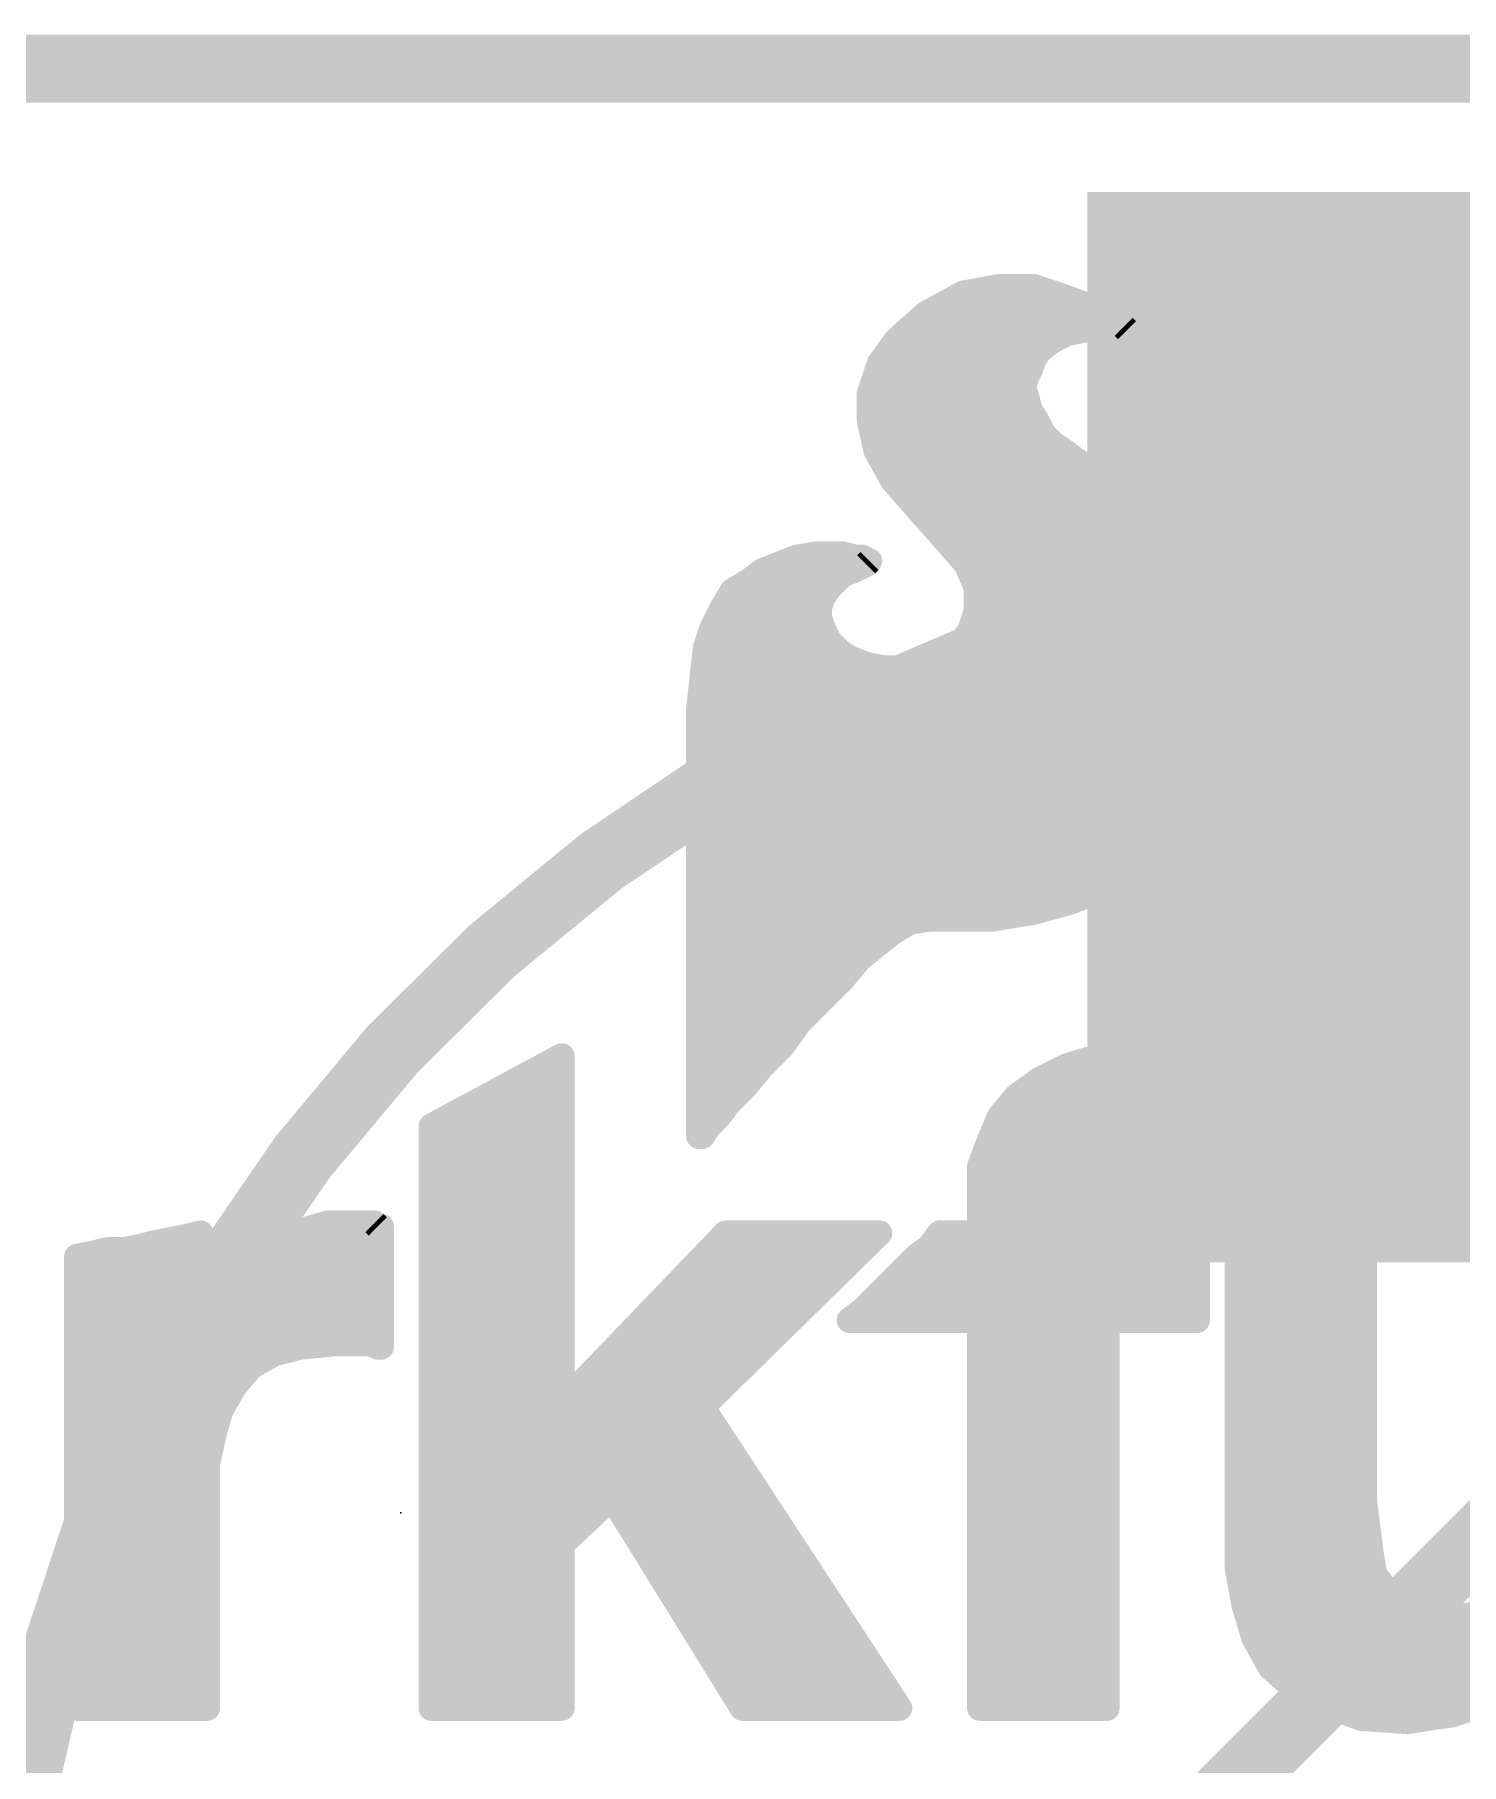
# Model space of a CAD drawing. Extents: x -29 to 78, y -11 to 40.
# Drawn here: x 8.56 to 12.82, y 25.41 to 30.58 of the extents above; entities that cross this region are included whole.
import ezdxf

# ---------------------------------------------------------------- set-up
doc = ezdxf.new("R2010")
doc.units = 0
for name, color, linetype in [('1', 12, 'CONTINUOUS'), ('16', 53, 'CONTINUOUS'), ('20', 53, 'CONTINUOUS'), ('21', 41, 'CONTINUOUS'), ('22', 40, 'CONTINUOUS'), ('23', 53, 'CONTINUOUS')]:
    doc.layers.add(name, color=color, linetype=linetype)

# ---------------------------------------------------------------- blocks, each defined once
blk = doc.blocks.new('RECT')
blk.add_solid([(-0.5, -0.5), (0.5, -0.5), (-0.5, 0.5), (0.5, 0.5)])

msp = doc.modelspace()

# ---------------------------------------------------------------- linework, layer by layer
at = {"layer": '1', "const_width": 0.2032}
msp.add_lwpolyline([(0, 30.48), (25.4, 30.48)], dxfattribs=at)
at = {"layer": '16', "const_width": 0.2032}
for points in [[(0, 30.48), (25.4, 30.48)], [(11.43, 24.638), (12.954, 26.162)]]:
    msp.add_lwpolyline(points, dxfattribs=at)
at = {"layer": '20', "const_width": 0.2032}
msp.add_lwpolyline([(0, 30.48), (25.4, 30.48)], dxfattribs=at)
at = {"layer": '21', "const_width": 0.0762}
for points in [[(11.333, 29.808), (11.223, 29.748)], [(11.443, 29.828), (11.333, 29.808)], [(11.543, 29.828), (11.443, 29.828)], [(11.633, 29.798), (11.543, 29.828)], [(11.3077, 29.7942), (11.6431, 29.7942)], [(11.713, 29.768), (11.633, 29.798)], [(11.773, 29.738), (11.713, 29.768)], [(11.223, 29.748), (11.133, 29.668)], [(11.1893, 29.718), (11.7997, 29.718)], [(11.693, 29.698), (11.733, 29.708)], [(11.733, 29.708), (11.763, 29.708)], [(11.763, 29.708), (11.793, 29.698)], [(11.813, 29.708), (11.773, 29.738)], [(11.823, 29.698), (11.813, 29.708)], [(11.133, 29.668), (11.083, 29.598)], [(11.563, 29.638), (11.603, 29.668)], [(11.603, 29.668), (11.643, 29.688)], [(11.643, 29.688), (11.693, 29.698)], [(11.793, 29.698), (11.823, 29.698)], [(11.083, 29.598), (11.053, 29.508)], [(11.1143, 29.6418), (11.5681, 29.6418)], [(11.533, 29.578), (11.543, 29.608)], [(11.543, 29.608), (11.563, 29.638)], [(11.0722, 29.5656), (11.5268, 29.5656)], [(11.513, 29.528), (11.523, 29.558)], [(11.523, 29.558), (11.533, 29.578)], [(11.053, 29.508), (11.053, 29.428)], [(11.523, 29.498), (11.513, 29.528)], [(11.533, 29.458), (11.523, 29.498)], [(11.053, 29.4894), (11.5252, 29.4894)], [(11.553, 29.428), (11.533, 29.458)], [(11.053, 29.428), (11.073, 29.338)], [(11.0563, 29.4132), (11.5604, 29.4132)], [(11.573, 29.388), (11.553, 29.428)], [(11.933, 29.418), (11.933, 29.338)], [(12.013, 29.378), (11.933, 29.418)], [(11.933, 29.4132), (11.9426, 29.4132)], [(11.603, 29.358), (11.573, 29.388)], [(11.633, 29.338), (11.603, 29.358)], [(12.093, 29.288), (12.013, 29.378)], [(11.073, 29.338), (11.123, 29.248)], [(11.0736, 29.337), (11.6343, 29.337)], [(11.673, 29.308), (11.633, 29.338)], [(11.703, 29.288), (11.673, 29.308)], [(11.783, 29.248), (11.703, 29.288)], [(11.933, 29.338), (11.913, 29.278)], [(11.9327, 29.337), (12.0494, 29.337)], [(12.163, 29.168), (12.093, 29.288)], [(11.1159, 29.2608), (11.7574, 29.2608)], [(11.123, 29.248), (11.193, 29.168)], [(11.853, 29.248), (11.783, 29.248)], [(11.883, 29.258), (11.853, 29.248)], [(11.913, 29.278), (11.883, 29.258)], [(11.8872, 29.2608), (12.1089, 29.2608)], [(11.1785, 29.1846), (12.1533, 29.1846)], [(11.193, 29.168), (11.273, 29.078)], [(12.213, 29.028), (12.163, 29.168)], [(11.246, 29.1084), (12.1843, 29.1084)], [(10.893, 29.028), (10.833, 29.018)], [(10.973, 29.028), (10.893, 29.028)], [(11.013, 29.018), (10.973, 29.028)], [(11.273, 29.078), (11.343, 28.998)], [(11.3131, 29.0322), (12.2115, 29.0322)], [(12.243, 28.868), (12.213, 29.028)], [(10.733, 28.978), (10.693, 28.948)], [(10.833, 29.018), (10.733, 28.978)], [(10.973, 28.968), (11.003, 28.978)], [(11.003, 28.978), (11.043, 28.998)], [(11.033, 29.018), (11.013, 29.018)], [(11.053, 29.008), (11.033, 29.018)], [(11.043, 28.998), (11.053, 29.008)], [(11.343, 28.998), (11.373, 28.928)], [(10.693, 28.948), (10.643, 28.918)], [(10.7037, 28.956), (10.961, 28.956)], [(10.913, 28.898), (10.933, 28.928)], [(10.933, 28.928), (10.973, 28.968)], [(11.361, 28.956), (12.2265, 28.956)], [(11.373, 28.928), (11.373, 28.858)], [(10.643, 28.918), (10.613, 28.868)], [(10.6201, 28.8798), (10.9069, 28.8798)], [(10.903, 28.868), (10.913, 28.898)], [(11.373, 28.8798), (12.2408, 28.8798)], [(10.613, 28.868), (10.583, 28.808)], [(10.903, 28.838), (10.903, 28.868)], [(10.913, 28.808), (10.903, 28.838)], [(11.373, 28.858), (11.353, 28.798)], [(12.233, 28.688), (12.243, 28.868)], [(10.583, 28.808), (10.563, 28.748)], [(10.5815, 28.8036), (10.9152, 28.8036)], [(10.933, 28.768), (10.913, 28.808)], [(11.353, 28.798), (11.313, 28.748)], [(11.3549, 28.8036), (12.2394, 28.8036)], [(10.563, 28.748), (10.543, 28.568)], [(10.5607, 28.7274), (10.9789, 28.7274)], [(10.963, 28.738), (10.933, 28.768)], [(10.993, 28.718), (10.963, 28.738)], [(11.043, 28.698), (10.993, 28.718)], [(11.313, 28.748), (11.253, 28.708)], [(11.2821, 28.7274), (12.2352, 28.7274)], [(11.093, 28.688), (11.043, 28.698)], [(11.173, 28.688), (11.093, 28.688)], [(11.253, 28.708), (11.173, 28.688)], [(12.183, 28.508), (12.233, 28.688)], [(10.5522, 28.6512), (12.2228, 28.6512)], [(10.543, 28.568), (10.543, 27.288)], [(10.5438, 28.575), (12.2016, 28.575)], [(10.543, 28.4988), (12.1779, 28.4988)], [(12.083, 28.328), (12.183, 28.508)], [(10.543, 28.4226), (12.1356, 28.4226)], [(10.543, 28.3464), (12.0932, 28.3464)], [(12.013, 28.238), (12.083, 28.328)], [(10.543, 28.2702), (12.038, 28.2702)], [(11.933, 28.158), (12.013, 28.238)], [(10.543, 28.194), (11.969, 28.194)], [(11.853, 28.088), (11.933, 28.158)], [(10.543, 28.1178), (11.8871, 28.1178)], [(11.753, 28.028), (11.853, 28.088)], [(10.543, 28.0416), (11.7757, 28.0416)], [(11.653, 27.988), (11.753, 28.028)], [(10.543, 27.9654), (11.5701, 27.9654)], [(11.423, 27.938), (11.543, 27.958)], [(11.543, 27.958), (11.653, 27.988)], [(11.023, 27.818), (11.123, 27.898)], [(11.123, 27.898), (11.173, 27.928)], [(11.173, 27.928), (11.233, 27.938)], [(11.233, 27.938), (11.423, 27.938)], [(10.543, 27.8892), (11.112, 27.8892)], [(10.543, 27.813), (11.0188, 27.813)], [(10.973, 27.758), (11.023, 27.818)], [(10.543, 27.7368), (10.9518, 27.7368)], [(10.843, 27.628), (10.973, 27.758)], [(10.543, 27.6606), (10.8756, 27.6606)], [(10.543, 27.5844), (10.8119, 27.5844)], [(10.793, 27.558), (10.843, 27.628)], [(9.743, 27.318), (10.133, 27.528)], [(10.133, 27.528), (10.133, 26.488)], [(10.733, 27.498), (10.793, 27.558)], [(11.643, 27.498), (11.743, 27.528)], [(11.743, 27.528), (12.033, 27.528)], [(12.033, 27.528), (12.053, 27.518)], [(10.0962, 27.5082), (10.133, 27.5082)], [(10.543, 27.5082), (10.7432, 27.5082)], [(10.683, 27.438), (10.733, 27.498)], [(11.563, 27.458), (11.643, 27.498)], [(11.677, 27.5082), (12.053, 27.5082)], [(12.053, 27.518), (12.053, 27.238)], [(9.9547, 27.432), (10.133, 27.432)], [(10.543, 27.432), (10.677, 27.432)], [(10.633, 27.388), (10.683, 27.438)], [(11.493, 27.408), (11.563, 27.458)], [(11.5266, 27.432), (12.053, 27.432)], [(10.603, 27.348), (10.633, 27.388)], [(11.443, 27.348), (11.493, 27.408)], [(9.8132, 27.3558), (10.133, 27.3558)], [(10.543, 27.3558), (10.6089, 27.3558)], [(10.573, 27.318), (10.603, 27.348)], [(11.413, 27.278), (11.443, 27.348)], [(11.4495, 27.3558), (12.053, 27.3558)], [(9.743, 25.578), (9.743, 27.318)], [(9.743, 27.2796), (10.133, 27.2796)], [(10.543, 27.288), (10.553, 27.288)], [(10.553, 27.288), (10.573, 27.318)], [(11.383, 27.198), (11.413, 27.278)], [(11.4137, 27.2796), (12.053, 27.2796)], [(11.843, 27.228), (11.803, 27.208)], [(11.883, 27.238), (11.843, 27.228)], [(12.053, 27.238), (11.883, 27.238)], [(9.743, 27.2034), (10.133, 27.2034)], [(11.383, 26.998), (11.383, 27.198)], [(11.385, 27.2034), (11.7999, 27.2034)], [(11.783, 27.178), (11.773, 27.158)], [(11.803, 27.208), (11.783, 27.178)], [(9.743, 27.1272), (10.133, 27.1272)], [(11.383, 27.1272), (11.773, 27.1272)], [(11.773, 27.118), (11.763, 27.078)], [(11.773, 27.158), (11.773, 27.118)], [(11.763, 27.078), (11.763, 26.998)], [(9.363, 27.008), (9.433, 27.028)], [(9.433, 27.028), (9.573, 27.028)], [(9.573, 27.028), (9.583, 27.018)], [(9.583, 27.018), (9.593, 27.018)], [(9.593, 27.018), (9.593, 26.658)], [(9.743, 27.051), (10.133, 27.051)], [(11.383, 27.051), (11.763, 27.051)], [(8.873, 26.958), (8.913, 26.968)], [(8.913, 26.968), (9.013, 26.988)], [(8.947, 26.9748), (9.053, 26.9748)], [(9.013, 26.988), (9.053, 26.998)], [(9.053, 26.998), (9.053, 26.728)], [(9.233, 26.948), (9.303, 26.988)], [(9.2799, 26.9748), (9.593, 26.9748)], [(9.303, 26.988), (9.363, 27.008)], [(9.743, 26.9748), (10.133, 26.9748)], [(10.133, 26.488), (10.623, 26.998)], [(11.083, 26.998), (10.553, 26.478)], [(10.6007, 26.9748), (11.0594, 26.9748)], [(10.623, 26.998), (11.083, 26.998)], [(11.233, 26.958), (11.263, 26.998)], [(11.2456, 26.9748), (12.033, 26.9748)], [(11.263, 26.998), (11.383, 26.998)], [(11.763, 26.998), (12.033, 26.998)], [(12.033, 26.998), (12.033, 26.738)], [(12.153, 25.998), (12.153, 26.998)], [(12.153, 26.998), (12.533, 26.998)], [(12.153, 26.9748), (12.533, 26.9748)], [(12.533, 26.998), (12.533, 26.198)], [(8.683, 26.928), (8.733, 26.938)], [(8.683, 25.578), (8.683, 26.928)], [(8.733, 26.938), (8.773, 26.948)], [(8.773, 26.948), (8.823, 26.948)], [(8.823, 26.948), (8.873, 26.958)], [(9.133, 26.848), (9.183, 26.908)], [(9.183, 26.908), (9.233, 26.948)], [(11.033, 26.768), (11.193, 26.928)], [(11.193, 26.928), (11.233, 26.958)], [(8.683, 26.8986), (9.053, 26.8986)], [(9.1752, 26.8986), (9.593, 26.8986)], [(9.743, 26.8986), (10.133, 26.8986)], [(10.5275, 26.8986), (10.9817, 26.8986)], [(11.1636, 26.8986), (12.033, 26.8986)], [(12.153, 26.8986), (12.533, 26.8986)], [(8.683, 26.8224), (9.053, 26.8224)], [(9.093, 26.798), (9.133, 26.848)], [(9.1125, 26.8224), (9.593, 26.8224)], [(9.743, 26.8224), (10.133, 26.8224)], [(10.4543, 26.8224), (10.904, 26.8224)], [(11.0874, 26.8224), (12.033, 26.8224)], [(12.153, 26.8224), (12.533, 26.8224)], [(9.053, 26.728), (9.093, 26.798)], [(10.993, 26.738), (11.033, 26.768)], [(8.683, 26.7462), (9.053, 26.7462)], [(9.0634, 26.7462), (9.593, 26.7462)], [(9.743, 26.7462), (10.133, 26.7462)], [(10.3811, 26.7462), (10.8264, 26.7462)], [(11.383, 26.738), (10.993, 26.738)], [(11.0039, 26.7462), (12.033, 26.7462)], [(11.383, 25.578), (11.383, 26.738)], [(12.033, 26.738), (11.763, 26.738)], [(11.763, 26.738), (11.763, 25.578)], [(12.153, 26.7462), (12.533, 26.7462)], [(8.683, 26.67), (9.593, 26.67)], [(9.353, 26.658), (9.273, 26.638)], [(9.453, 26.668), (9.353, 26.658)], [(9.563, 26.668), (9.453, 26.668)], [(9.583, 26.658), (9.563, 26.668)], [(9.593, 26.658), (9.583, 26.658)], [(9.743, 26.67), (10.133, 26.67)], [(10.3079, 26.67), (10.7487, 26.67)], [(11.383, 26.67), (11.763, 26.67)], [(12.153, 26.67), (12.533, 26.67)], [(9.203, 26.598), (9.153, 26.538)], [(9.273, 26.638), (9.203, 26.598)], [(8.683, 26.5938), (9.1995, 26.5938)], [(9.743, 26.5938), (10.133, 26.5938)], [(10.2347, 26.5938), (10.671, 26.5938)], [(11.383, 26.5938), (11.763, 26.5938)], [(12.153, 26.5938), (12.533, 26.5938)], [(8.683, 26.5176), (9.1413, 26.5176)], [(9.153, 26.538), (9.113, 26.468)], [(9.743, 26.5176), (10.133, 26.5176)], [(10.1614, 26.5176), (10.5934, 26.5176)], [(11.383, 26.5176), (11.763, 26.5176)], [(12.153, 26.5176), (12.533, 26.5176)], [(9.113, 26.468), (9.093, 26.398)], [(10.553, 26.478), (11.143, 25.578)], [(8.683, 26.4414), (9.1054, 26.4414)], [(9.093, 26.398), (9.073, 26.308)], [(9.743, 26.4414), (10.577, 26.4414)], [(11.383, 26.4414), (11.763, 26.4414)], [(12.153, 26.4414), (12.533, 26.4414)], [(8.683, 26.3652), (9.0857, 26.3652)], [(9.743, 26.3652), (10.6269, 26.3652)], [(11.383, 26.3652), (11.763, 26.3652)], [(12.153, 26.3652), (12.533, 26.3652)], [(8.683, 26.289), (9.073, 26.289)], [(9.073, 26.308), (9.073, 25.578)], [(9.743, 26.289), (10.6769, 26.289)], [(11.383, 26.289), (11.763, 26.289)], [(12.153, 26.289), (12.533, 26.289)], [(8.683, 26.2128), (9.073, 26.2128)], [(9.743, 26.2128), (10.7269, 26.2128)], [(10.283, 26.208), (10.133, 26.068)], [(10.673, 25.578), (10.283, 26.208)], [(11.383, 26.2128), (11.763, 26.2128)], [(12.153, 26.2128), (12.533, 26.2128)], [(12.533, 26.198), (12.553, 26.038)], [(8.683, 26.1366), (9.073, 26.1366)], [(9.743, 26.1366), (10.2065, 26.1366)], [(10.3272, 26.1366), (10.7768, 26.1366)], [(11.383, 26.1366), (11.763, 26.1366)], [(12.153, 26.1366), (12.5407, 26.1366)], [(8.683, 26.0604), (9.073, 26.0604)], [(9.743, 26.0604), (10.133, 26.0604)], [(10.133, 26.068), (10.133, 25.578)], [(10.3744, 26.0604), (10.8268, 26.0604)], [(11.383, 26.0604), (11.763, 26.0604)], [(12.153, 26.0604), (12.5502, 26.0604)], [(12.553, 26.038), (12.563, 25.978)], [(8.683, 25.9842), (9.073, 25.9842)], [(9.743, 25.9842), (10.133, 25.9842)], [(10.4215, 25.9842), (10.8767, 25.9842)], [(11.383, 25.9842), (11.763, 25.9842)], [(12.173, 25.888), (12.153, 25.998)], [(12.1555, 25.9842), (12.562, 25.9842)], [(12.563, 25.978), (12.623, 25.898)], [(8.683, 25.908), (9.073, 25.908)], [(9.743, 25.908), (10.133, 25.908)], [(10.4687, 25.908), (10.9267, 25.908)], [(11.383, 25.908), (11.763, 25.908)], [(12.1694, 25.908), (12.6155, 25.908)], [(12.203, 25.788), (12.173, 25.888)], [(12.623, 25.898), (12.673, 25.868)], [(8.683, 25.8318), (9.073, 25.8318)], [(9.743, 25.8318), (10.133, 25.8318)], [(10.5159, 25.8318), (10.9766, 25.8318)], [(11.383, 25.8318), (11.763, 25.8318)], [(12.1899, 25.8318), (13.473, 25.8318)], [(12.673, 25.868), (12.723, 25.858)], [(12.723, 25.858), (12.783, 25.848)], [(12.783, 25.848), (12.863, 25.858)], [(12.253, 25.698), (12.203, 25.788)], [(8.683, 25.7556), (9.073, 25.7556)], [(9.743, 25.7556), (10.133, 25.7556)], [(10.5631, 25.7556), (11.0266, 25.7556)], [(11.383, 25.7556), (11.763, 25.7556)], [(12.221, 25.7556), (13.0781, 25.7556)], [(8.683, 25.6794), (9.073, 25.6794)], [(9.743, 25.6794), (10.133, 25.6794)], [(10.6102, 25.6794), (11.0765, 25.6794)], [(11.383, 25.6794), (11.763, 25.6794)], [(12.323, 25.638), (12.253, 25.698)], [(12.2747, 25.6794), (13.0221, 25.6794)], [(12.413, 25.588), (12.323, 25.638)], [(8.683, 25.6032), (9.073, 25.6032)], [(9.073, 25.578), (8.683, 25.578)], [(9.743, 25.6032), (10.133, 25.6032)], [(10.133, 25.578), (9.743, 25.578)], [(10.6574, 25.6032), (11.1265, 25.6032)], [(11.143, 25.578), (10.673, 25.578)], [(11.383, 25.6032), (11.763, 25.6032)], [(11.763, 25.578), (11.383, 25.578)], [(12.3856, 25.6032), (12.9134, 25.6032)], [(12.523, 25.548), (12.413, 25.588)], [(12.853, 25.578), (12.793, 25.558)], [(12.903, 25.598), (12.853, 25.578)], [(12.663, 25.538), (12.523, 25.548)], [(12.723, 25.548), (12.663, 25.538)], [(12.793, 25.558), (12.723, 25.548)]]:
    msp.add_lwpolyline(points, dxfattribs=at)
at = {"layer": '21', "const_width": 0.0381}
for points in [[(11.3296, 29.8267, 1), (11.3364, 29.7893)], [(11.3421, 29.7913, 1), (11.3239, 29.8247)], [(11.443, 29.8471, 1), (11.443, 29.809)], [(11.4464, 29.8093, 1), (11.4396, 29.8467)], [(11.549, 29.8461, 1), (11.537, 29.8099)], [(11.543, 29.809, 1), (11.543, 29.8471)], [(11.3077, 29.8133, 1), (11.3077, 29.7752)], [(11.6397, 29.8158, 1), (11.6263, 29.7802)], [(11.627, 29.7799, 1), (11.639, 29.8161)], [(11.6431, 29.7752, 1), (11.6431, 29.8133)], [(11.7215, 29.785, 1), (11.7045, 29.751)], [(11.7063, 29.7502, 1), (11.7197, 29.7858)], [(11.1893, 29.737, 1), (11.1893, 29.6989)], [(11.2139, 29.7647, 1), (11.2321, 29.7313)], [(11.2357, 29.7338, 1), (11.2103, 29.7622)], [(11.733, 29.7271, 1), (11.733, 29.689)], [(11.7376, 29.6895, 1), (11.7284, 29.7265)], [(11.769, 29.7261, 1), (11.757, 29.6899)], [(11.7844, 29.7532, 1), (11.7616, 29.7228)], [(11.763, 29.689, 1), (11.763, 29.7271)], [(11.7645, 29.721, 1), (11.7815, 29.755)], [(11.8265, 29.7215, 1), (11.7995, 29.6945)], [(11.7997, 29.6989, 1), (11.7997, 29.737)], [(11.8016, 29.6928, 1), (11.8244, 29.7232)], [(11.1203, 29.6822, 1), (11.1457, 29.6538)], [(11.1485, 29.6569, 1), (11.1175, 29.6791)], [(11.5945, 29.685, 1), (11.6115, 29.651)], [(11.6144, 29.6528, 1), (11.5916, 29.6832)], [(11.6393, 29.7067, 1), (11.6467, 29.6693)], [(11.6515, 29.671, 1), (11.6345, 29.705)], [(11.6884, 29.7165, 1), (11.6976, 29.6795)], [(11.6967, 29.6793, 1), (11.6893, 29.7167)], [(11.793, 29.7171, 1), (11.793, 29.679)], [(11.787, 29.6799, 1), (11.799, 29.7161)], [(11.8095, 29.6845, 1), (11.8365, 29.7115)], [(11.823, 29.679, 1), (11.823, 29.7171)], [(11.1011, 29.592, 1), (11.0649, 29.604)], [(11.1143, 29.6608, 1), (11.1143, 29.6227)], [(11.5271, 29.6186, 1), (11.5589, 29.5974)], [(11.5611, 29.602, 1), (11.5249, 29.614)], [(11.5516, 29.6532, 1), (11.5744, 29.6228)], [(11.5789, 29.6274, 1), (11.5471, 29.6486)], [(11.5681, 29.6227, 1), (11.5681, 29.6608)], [(11.0722, 29.5846, 1), (11.0722, 29.5465)], [(11.0675, 29.6091, 1), (11.0985, 29.5869)], [(11.506, 29.5665, 1), (11.54, 29.5495)], [(11.5411, 29.552, 1), (11.5049, 29.564)], [(11.5149, 29.584, 1), (11.5511, 29.572)], [(11.55, 29.5695, 1), (11.516, 29.5865)], [(11.5268, 29.5465, 1), (11.5268, 29.5846)], [(11.0349, 29.514, 1), (11.0711, 29.502)], [(11.0721, 29.508, 1), (11.034, 29.508)], [(11.5311, 29.534, 1), (11.4949, 29.522)], [(11.4949, 29.534, 1), (11.5311, 29.522)], [(11.5415, 29.5026, 1), (11.5045, 29.4934)], [(11.053, 29.5084, 1), (11.053, 29.4703)], [(11.5049, 29.492, 1), (11.5411, 29.504)], [(11.5489, 29.4686, 1), (11.5171, 29.4474)], [(11.5145, 29.4534, 1), (11.5515, 29.4626)], [(11.5252, 29.4703, 1), (11.5252, 29.5084)], [(11.0716, 29.4321, 1), (11.0344, 29.4239)], [(11.034, 29.428, 1), (11.0721, 29.428)], [(11.0563, 29.4322, 1), (11.0563, 29.3941)], [(11.57, 29.4365, 1), (11.536, 29.4195)], [(11.5371, 29.4174, 1), (11.5689, 29.4386)], [(11.5604, 29.3941, 1), (11.5604, 29.4322)], [(11.952, 29.418, 1), (11.9139, 29.418)], [(11.9415, 29.435, 1), (11.9245, 29.401)], [(11.933, 29.4322, 1), (11.933, 29.3941)], [(11.9426, 29.3941, 1), (11.9426, 29.4322)], [(11.5865, 29.4015, 1), (11.5595, 29.3745)], [(11.556, 29.3795, 1), (11.59, 29.3965)], [(11.6136, 29.3739, 1), (11.5924, 29.3421)], [(11.5895, 29.3445, 1), (11.6165, 29.3715)], [(12.0272, 29.3907, 1), (11.9988, 29.3653)], [(12.0045, 29.361, 1), (12.0215, 29.395)], [(11.0897, 29.3473, 1), (11.0563, 29.3287)], [(11.0544, 29.3339, 1), (11.0916, 29.3421)], [(11.0736, 29.356, 1), (11.0736, 29.3179)], [(11.6444, 29.3532, 1), (11.6216, 29.3228)], [(11.6224, 29.3221, 1), (11.6436, 29.3539)], [(11.6343, 29.3179, 1), (11.6343, 29.356)], [(11.6836, 29.3239, 1), (11.6624, 29.2921)], [(11.6616, 29.2928, 1), (11.6844, 29.3232)], [(11.7115, 29.305, 1), (11.6945, 29.271)], [(11.9327, 29.356, 1), (11.9327, 29.3179)], [(11.9139, 29.338, 1), (11.952, 29.338)], [(11.9511, 29.332, 1), (11.9149, 29.344)], [(12.0494, 29.3179, 1), (12.0494, 29.356)], [(12.1095, 29.2976, 1), (12.0765, 29.2784)], [(11.1159, 29.2798, 1), (11.1159, 29.2417)], [(11.1373, 29.2605, 1), (11.1087, 29.2355)], [(11.1063, 29.2387, 1), (11.1397, 29.2573)], [(11.6924, 29.2721, 1), (11.7136, 29.3039)], [(11.7574, 29.2417, 1), (11.7574, 29.2798)], [(11.783, 29.2671, 1), (11.783, 29.229)], [(11.7745, 29.231, 1), (11.7915, 29.265)], [(11.847, 29.2661, 1), (11.859, 29.2299)], [(11.853, 29.229, 1), (11.853, 29.2671)], [(11.8724, 29.2739, 1), (11.8936, 29.2421)], [(11.8872, 29.2798, 1), (11.8872, 29.2417)], [(11.889, 29.2399, 1), (11.877, 29.2761)], [(11.8949, 29.284, 1), (11.9311, 29.272)], [(11.9236, 29.2621, 1), (11.9024, 29.2939)], [(12.0788, 29.2753, 1), (12.1072, 29.3007)], [(12.1089, 29.2417, 1), (12.1089, 29.2798)], [(11.1785, 29.2036, 1), (11.1785, 29.1655)], [(12.1533, 29.1655, 1), (12.1533, 29.2036)], [(11.2072, 29.1807, 1), (11.1788, 29.1553)], [(11.1787, 29.1555, 1), (11.2073, 29.1805)], [(12.1809, 29.1744, 1), (12.1451, 29.1616)], [(12.1465, 29.1584, 1), (12.1795, 29.1776)], [(11.246, 29.1275, 1), (11.246, 29.0894)], [(12.1843, 29.0894, 1), (12.1843, 29.1275)], [(10.893, 29.0471, 1), (10.893, 29.009)], [(10.8961, 29.0092, 1), (10.8899, 29.0468)], [(10.9776, 29.0465, 1), (10.9684, 29.0095)], [(10.973, 29.009, 1), (10.973, 29.0471)], [(11.2873, 29.0905, 1), (11.2587, 29.0655)], [(11.2588, 29.0653, 1), (11.2872, 29.0907)], [(11.3131, 29.0513, 1), (11.3131, 29.0132)], [(12.2317, 29.0315, 1), (12.1943, 29.0245)], [(12.2115, 29.0132, 1), (12.2115, 29.0513)], [(10.7259, 28.9957, 1), (10.7401, 28.9603)], [(10.7444, 28.9628, 1), (10.7216, 28.9932)], [(10.8299, 29.0368, 1), (10.8361, 28.9992)], [(10.8401, 29.0003, 1), (10.8259, 29.0357)], [(11.013, 29.0371, 1), (11.013, 28.999)], [(11.009, 28.9599, 1), (10.997, 28.9961)], [(11.0084, 28.9995, 1), (11.0176, 29.0365)], [(11.0415, 29.035, 1), (11.0245, 29.001)], [(11.0295, 29.0115, 1), (11.0565, 28.9845)], [(11.033, 28.999, 1), (11.033, 29.0371)], [(11.0515, 28.981, 1), (11.0345, 29.015)], [(11.0665, 28.9945, 1), (11.0395, 29.0215)], [(11.0445, 28.991, 1), (11.0615, 29.025)], [(11.3605, 29.0055, 1), (11.3255, 28.9905)], [(11.3287, 28.9855, 1), (11.3573, 29.0105)], [(12.1951, 29.0216, 1), (12.2309, 29.0344)], [(10.6816, 28.9632, 1), (10.7044, 28.9328)], [(10.7028, 28.9317, 1), (10.6832, 28.9643)], [(10.7037, 28.9751, 1), (10.7037, 28.937)], [(10.9489, 28.9174, 1), (10.9171, 28.9386)], [(10.967, 28.9861, 1), (10.979, 28.9499)], [(10.9865, 28.9545, 1), (10.9595, 28.9815)], [(10.961, 28.937, 1), (10.961, 28.9751)], [(10.9945, 28.995, 1), (11.0115, 28.961)], [(11.361, 28.9751, 1), (11.361, 28.937)], [(11.3921, 28.928, 1), (11.354, 28.928)], [(12.2265, 28.937, 1), (12.2265, 28.9751)], [(10.6201, 28.8989, 1), (10.6201, 28.8608)], [(10.6332, 28.9343, 1), (10.6528, 28.9017)], [(10.6593, 28.9082, 1), (10.6267, 28.9278)], [(10.8971, 28.9086, 1), (10.9289, 28.8874)], [(10.9311, 28.892, 1), (10.8949, 28.904)], [(10.9069, 28.8608, 1), (10.9069, 28.8989)], [(10.9195, 28.9415, 1), (10.9465, 28.9145)], [(11.373, 28.8989, 1), (11.373, 28.8608)], [(11.3555, 28.9205, 1), (11.3905, 28.9355)], [(12.2408, 28.8608, 1), (12.2408, 28.8989)], [(10.5967, 28.8778, 1), (10.6293, 28.8582)], [(10.63, 28.8595, 1), (10.596, 28.8765)], [(10.8849, 28.874, 1), (10.9211, 28.862)], [(10.9211, 28.844, 1), (10.8849, 28.832)], [(10.9221, 28.868, 1), (10.884, 28.868)], [(11.354, 28.858, 1), (11.3921, 28.858)], [(11.3911, 28.852, 1), (11.3549, 28.864)], [(12.262, 28.8669, 1), (12.224, 28.8691)], [(12.2243, 28.8645, 1), (12.2617, 28.8715)], [(10.5815, 28.8227, 1), (10.5815, 28.7846)], [(10.566, 28.8165, 1), (10.6, 28.7995)], [(10.6011, 28.802, 1), (10.5649, 28.814)], [(10.884, 28.838, 1), (10.9221, 28.838)], [(10.93, 28.8165, 1), (10.896, 28.7995)], [(10.8949, 28.802, 1), (10.9311, 28.814)], [(10.9152, 28.7846, 1), (10.9152, 28.8227)], [(11.3349, 28.804, 1), (11.3711, 28.792)], [(11.3549, 28.8227, 1), (11.3549, 28.7846)], [(11.3679, 28.7861, 1), (11.3381, 28.8099)], [(12.2394, 28.7846, 1), (12.2394, 28.8227)], [(10.5607, 28.7465, 1), (10.5607, 28.7084)], [(10.5449, 28.754, 1), (10.5811, 28.742)], [(10.5819, 28.7459, 1), (10.5441, 28.7501)], [(10.9465, 28.7815, 1), (10.9195, 28.7545)], [(10.916, 28.7595, 1), (10.95, 28.7765)], [(10.9736, 28.7539, 1), (10.9524, 28.7221)], [(10.9495, 28.7245, 1), (10.9765, 28.7515)], [(11.0001, 28.7357, 1), (10.9859, 28.7003)], [(10.9789, 28.7084, 1), (10.9789, 28.7465)], [(11.2821, 28.7465, 1), (11.2821, 28.7084)], [(11.2981, 28.7599, 1), (11.3279, 28.7361)], [(11.3236, 28.7321, 1), (11.3024, 28.7639)], [(12.2352, 28.7084, 1), (12.2352, 28.7465)], [(10.9824, 28.7021, 1), (11.0036, 28.7339)], [(11.0467, 28.7167, 1), (11.0393, 28.6793)], [(11.0359, 28.6803, 1), (11.0501, 28.7157)], [(11.093, 28.7071, 1), (11.093, 28.669)], [(11.0893, 28.6693, 1), (11.0967, 28.7067)], [(11.1684, 28.7065, 1), (11.1776, 28.6695)], [(11.173, 28.669, 1), (11.173, 28.7071)], [(11.2424, 28.7239, 1), (11.2636, 28.6921)], [(11.2576, 28.6895, 1), (11.2484, 28.7265)], [(12.214, 28.6891, 1), (12.252, 28.6869)], [(12.2514, 28.6829, 1), (12.2146, 28.6931)], [(10.5522, 28.6703, 1), (10.5522, 28.6322)], [(12.2228, 28.6322, 1), (12.2228, 28.6703)], [(10.5621, 28.568, 1), (10.524, 28.568)], [(10.5438, 28.5941, 1), (10.5438, 28.556)], [(12.2016, 28.556, 1), (12.2016, 28.5941)], [(10.5241, 28.5701, 1), (10.5619, 28.5659)], [(10.543, 28.5179, 1), (10.543, 28.4798)], [(12.1646, 28.5131, 1), (12.2014, 28.5029)], [(12.1997, 28.4987, 1), (12.1663, 28.5173)], [(12.1779, 28.4798, 1), (12.1779, 28.5179)], [(10.543, 28.4417, 1), (10.543, 28.4036)], [(12.1356, 28.4036, 1), (12.1356, 28.4417)], [(10.543, 28.3655, 1), (10.543, 28.3274)], [(12.0663, 28.3373, 1), (12.0997, 28.3187)], [(12.098, 28.3163, 1), (12.068, 28.3397)], [(12.0932, 28.3274, 1), (12.0932, 28.3655)], [(10.543, 28.2893, 1), (10.543, 28.2512)], [(12.038, 28.2512, 1), (12.038, 28.2893)], [(11.998, 28.2497, 1), (12.028, 28.2263)], [(12.0265, 28.2245, 1), (11.9995, 28.2515)], [(10.543, 28.2131, 1), (10.543, 28.175)], [(11.9195, 28.1715, 1), (11.9465, 28.1445)], [(11.9455, 28.1437, 1), (11.9205, 28.1723)], [(11.969, 28.175, 1), (11.969, 28.2131)], [(10.543, 28.1369, 1), (10.543, 28.0988)], [(11.8871, 28.0988, 1), (11.8871, 28.1369)], [(11.8405, 28.1023, 1), (11.8655, 28.0737)], [(11.8628, 28.0717, 1), (11.8432, 28.1043)], [(10.543, 28.0607, 1), (10.543, 28.0226)], [(11.7432, 28.0443, 1), (11.7628, 28.0117)], [(11.7601, 28.0103, 1), (11.7459, 28.0457)], [(11.7757, 28.0226, 1), (11.7757, 28.0607)], [(10.543, 27.9845, 1), (10.543, 27.9464)], [(11.538, 27.9764, 1), (11.548, 27.9396)], [(11.5461, 27.9392, 1), (11.5399, 27.9768)], [(11.5701, 27.9464, 1), (11.5701, 27.9845)], [(11.6459, 28.0057, 1), (11.6601, 27.9703)], [(11.658, 27.9696, 1), (11.648, 28.0064)], [(11.1132, 27.9143, 1), (11.1328, 27.8817)], [(11.1349, 27.8831, 1), (11.1111, 27.9129)], [(11.1699, 27.9468, 1), (11.1761, 27.9092)], [(11.1828, 27.9117, 1), (11.1632, 27.9443)], [(11.233, 27.9571, 1), (11.233, 27.919)], [(11.2361, 27.9192, 1), (11.2299, 27.9568)], [(11.4199, 27.9568, 1), (11.4261, 27.9192)], [(11.423, 27.919, 1), (11.423, 27.9571)], [(10.543, 27.9083, 1), (10.543, 27.8702)], [(11.112, 27.8702, 1), (11.112, 27.9083)], [(10.543, 27.8321, 1), (10.543, 27.794)], [(11.0111, 27.8329, 1), (11.0349, 27.8031)], [(11.0376, 27.8058, 1), (11.0084, 27.8302)], [(11.0188, 27.794, 1), (11.0188, 27.8321)], [(10.543, 27.7559, 1), (10.543, 27.7178)], [(10.9518, 27.7178, 1), (10.9518, 27.7559)], [(10.9584, 27.7702, 1), (10.9876, 27.7458)], [(10.9865, 27.7445, 1), (10.9595, 27.7715)], [(10.543, 27.6797, 1), (10.543, 27.6416)], [(10.8756, 27.6416, 1), (10.8756, 27.6797)], [(10.543, 27.6035, 1), (10.543, 27.5654)], [(10.8119, 27.5654, 1), (10.8119, 27.6035)], [(10.8295, 27.6415, 1), (10.8565, 27.6145)], [(10.8585, 27.6169, 1), (10.8275, 27.6391)], [(10.1521, 27.528, 1), (10.114, 27.528)], [(10.142, 27.5112, 1), (10.124, 27.5448)], [(10.7775, 27.5691, 1), (10.8085, 27.5469)], [(10.8065, 27.5445, 1), (10.7795, 27.5715)], [(11.743, 27.5471, 1), (11.743, 27.509)], [(12.033, 27.509, 1), (12.033, 27.5471)], [(10.0962, 27.5273, 1), (10.0962, 27.4892)], [(10.133, 27.4892, 1), (10.133, 27.5273)], [(10.543, 27.5273, 1), (10.543, 27.4892)], [(10.7195, 27.5115, 1), (10.7465, 27.4845)], [(10.7476, 27.4858, 1), (10.7184, 27.5102)], [(10.7432, 27.4892, 1), (10.7432, 27.5273)], [(11.6375, 27.5162, 1), (11.6485, 27.4798)], [(11.6515, 27.481, 1), (11.6345, 27.515)], [(11.677, 27.5273, 1), (11.677, 27.4892)], [(11.7485, 27.5098, 1), (11.7375, 27.5462)], [(12.0415, 27.545, 1), (12.0245, 27.511)], [(12.0721, 27.518, 1), (12.034, 27.518)], [(12.0445, 27.501, 1), (12.0615, 27.535)], [(12.053, 27.4892, 1), (12.053, 27.5273)], [(9.9547, 27.4511, 1), (9.9547, 27.413)], [(10.133, 27.413, 1), (10.133, 27.4511)], [(10.543, 27.4511, 1), (10.543, 27.413)], [(10.6684, 27.4502, 1), (10.6976, 27.4258)], [(10.6965, 27.4245, 1), (10.6695, 27.4515)], [(10.677, 27.413, 1), (10.677, 27.4511)], [(11.5266, 27.4511, 1), (11.5266, 27.413)], [(11.5545, 27.475, 1), (11.5715, 27.441)], [(11.5741, 27.4425, 1), (11.5519, 27.4735)], [(12.053, 27.413, 1), (12.053, 27.4511)], [(10.6195, 27.4015, 1), (10.6465, 27.3745)], [(10.6482, 27.3766, 1), (10.6178, 27.3994)], [(11.4819, 27.4235, 1), (11.5041, 27.3925)], [(11.5076, 27.3958, 1), (11.4784, 27.4202)], [(9.8132, 27.3749, 1), (9.8132, 27.3368)], [(10.133, 27.3368, 1), (10.133, 27.3749)], [(10.543, 27.3749, 1), (10.543, 27.3368)], [(10.5878, 27.3594, 1), (10.6182, 27.3366)], [(10.6165, 27.3345, 1), (10.5895, 27.3615)], [(10.6089, 27.3368, 1), (10.6089, 27.3749)], [(11.4284, 27.3602, 1), (11.4576, 27.3358)], [(11.4605, 27.3405, 1), (11.4255, 27.3555)], [(11.4495, 27.3749, 1), (11.4495, 27.3368)], [(12.053, 27.3368, 1), (12.053, 27.3749)], [(9.734, 27.3348, 1), (9.752, 27.3012)], [(9.743, 27.2987, 1), (9.743, 27.2606)], [(9.7621, 27.318, 1), (9.724, 27.318)], [(10.133, 27.2606, 1), (10.133, 27.2987)], [(10.543, 27.3071, 1), (10.543, 27.269)], [(10.5371, 27.2986, 1), (10.5689, 27.2774)], [(10.553, 27.269, 1), (10.553, 27.3071)], [(10.5595, 27.3315, 1), (10.5865, 27.3045)], [(10.5889, 27.3074, 1), (10.5571, 27.3286)], [(11.4137, 27.2987, 1), (11.4137, 27.2606)], [(11.4308, 27.2713, 1), (11.3952, 27.2847)], [(12.053, 27.2606, 1), (12.053, 27.2987)], [(10.524, 27.288, 1), (10.5621, 27.288)], [(11.3955, 27.2855, 1), (11.4305, 27.2705)], [(11.8384, 27.2465, 1), (11.8476, 27.2095)], [(11.8515, 27.211, 1), (11.8345, 27.245)], [(11.883, 27.257, 1), (11.883, 27.2189)], [(11.8876, 27.2195, 1), (11.8784, 27.2565)], [(12.034, 27.238, 1), (12.0721, 27.238)], [(12.053, 27.2189, 1), (12.053, 27.257)], [(9.743, 27.2225, 1), (9.743, 27.1844)], [(10.133, 27.1844, 1), (10.133, 27.2225)], [(11.3652, 27.2047, 1), (11.4008, 27.1913)], [(11.4021, 27.198, 1), (11.364, 27.198)], [(11.385, 27.2225, 1), (11.385, 27.1844)], [(11.7671, 27.1886, 1), (11.7989, 27.1674)], [(11.8, 27.1695, 1), (11.766, 27.1865)], [(11.7945, 27.225, 1), (11.8115, 27.191)], [(11.8189, 27.1974, 1), (11.7871, 27.2186)], [(11.7999, 27.1844, 1), (11.7999, 27.2225)], [(9.743, 27.1463, 1), (9.743, 27.1082)], [(10.133, 27.1082, 1), (10.133, 27.1463)], [(11.383, 27.1463, 1), (11.383, 27.1082)], [(11.792, 27.158, 1), (11.7539, 27.158)], [(11.756, 27.1665, 1), (11.79, 27.1495)], [(11.7915, 27.1134, 1), (11.7545, 27.1226)], [(11.773, 27.1082, 1), (11.773, 27.1463)], [(11.782, 27.078, 1), (11.7439, 27.078)], [(11.7445, 27.0826, 1), (11.7815, 27.0734)], [(11.7539, 27.118, 1), (11.792, 27.118)], [(9.433, 27.0471, 1), (9.433, 27.009)], [(9.4382, 27.0097, 1), (9.4278, 27.0463)], [(9.5865, 27.0415, 1), (9.5595, 27.0145)], [(9.583, 27.0371, 1), (9.583, 26.999)], [(9.5695, 27.0045, 1), (9.5965, 27.0315)], [(9.573, 27.009, 1), (9.573, 27.0471)], [(9.612, 27.018, 1), (9.5739, 27.018)], [(9.593, 26.999, 1), (9.593, 27.0371)], [(9.743, 27.0701, 1), (9.743, 27.032)], [(10.133, 27.032, 1), (10.133, 27.0701)], [(11.383, 27.0701, 1), (11.383, 27.032)], [(11.763, 27.032, 1), (11.763, 27.0701)], [(8.9093, 26.9867, 1), (8.9167, 26.9493)], [(8.9176, 26.9495, 1), (8.9084, 26.9865)], [(8.947, 26.9939, 1), (8.947, 26.9558)], [(9.0084, 27.0065, 1), (9.0176, 26.9695)], [(9.0167, 26.9693, 1), (9.0093, 27.0067)], [(9.0721, 26.998, 1), (9.034, 26.998)], [(9.0576, 26.9795, 1), (9.0484, 27.0165)], [(9.053, 26.9558, 1), (9.053, 26.9939)], [(9.2799, 26.9939, 1), (9.2799, 26.9558)], [(9.297, 27.0061, 1), (9.309, 26.9699)], [(9.3125, 26.9715, 1), (9.2935, 27.0045)], [(9.3578, 27.0263, 1), (9.3682, 26.9897)], [(9.369, 26.9899, 1), (9.357, 27.0261)], [(9.593, 26.9558, 1), (9.593, 26.9939)], [(9.743, 26.9939, 1), (9.743, 26.9558)], [(10.133, 26.9558, 1), (10.133, 26.9939)], [(10.6007, 26.9939, 1), (10.6007, 26.9558)], [(10.623, 27.0171, 1), (10.623, 26.979)], [(10.6367, 26.9848, 1), (10.6093, 27.0112)], [(11.0594, 26.9558, 1), (11.0594, 26.9939)], [(11.0963, 26.9844, 1), (11.0697, 27.0116)], [(11.083, 26.979, 1), (11.083, 27.0171)], [(11.2456, 26.9939, 1), (11.2456, 26.9558)], [(11.263, 27.0171, 1), (11.263, 26.979)], [(11.2782, 26.9866, 1), (11.2478, 27.0094)], [(11.364, 26.998, 1), (11.4021, 26.998)], [(11.383, 26.979, 1), (11.383, 27.0171)], [(11.7439, 26.998, 1), (11.782, 26.998)], [(11.763, 27.0171, 1), (11.763, 26.979)], [(12.0521, 26.998, 1), (12.014, 26.998)], [(12.033, 26.979, 1), (12.033, 27.0171)], [(12.033, 26.9558, 1), (12.033, 26.9939)], [(12.153, 27.0171, 1), (12.153, 26.979)], [(12.153, 26.9939, 1), (12.153, 26.9558)], [(12.1721, 26.998, 1), (12.134, 26.998)], [(12.5521, 26.998, 1), (12.514, 26.998)], [(12.533, 26.979, 1), (12.533, 27.0171)], [(12.533, 26.9558, 1), (12.533, 26.9939)], [(8.702, 26.928, 1), (8.6639, 26.928)], [(8.6793, 26.9467, 1), (8.6867, 26.9093)], [(8.7284, 26.9565, 1), (8.7376, 26.9195)], [(8.7367, 26.9193, 1), (8.7293, 26.9567)], [(8.773, 26.9671, 1), (8.773, 26.929)], [(8.7776, 26.9295, 1), (8.7684, 26.9665)], [(8.8193, 26.9667, 1), (8.8267, 26.9293)], [(8.823, 26.929, 1), (8.823, 26.9671)], [(8.8684, 26.9765, 1), (8.8776, 26.9395)], [(8.8767, 26.9393, 1), (8.8693, 26.9767)], [(9.1976, 26.8958, 1), (9.1684, 26.9202)], [(9.2235, 26.9645, 1), (9.2425, 26.9315)], [(9.2449, 26.9331, 1), (9.2211, 26.9629)], [(11.1816, 26.9432, 1), (11.2044, 26.9128)], [(11.2065, 26.9145, 1), (11.1795, 26.9415)], [(11.2178, 26.9694, 1), (11.2482, 26.9466)], [(11.2444, 26.9428, 1), (11.2216, 26.9732)], [(8.683, 26.9177, 1), (8.683, 26.8796)], [(9.053, 26.8796, 1), (9.053, 26.9177)], [(9.1752, 26.9177, 1), (9.1752, 26.8796)], [(9.1711, 26.9229, 1), (9.1949, 26.8931)], [(9.593, 26.8796, 1), (9.593, 26.9177)], [(9.743, 26.9177, 1), (9.743, 26.8796)], [(10.133, 26.8796, 1), (10.133, 26.9177)], [(10.5275, 26.9177, 1), (10.5275, 26.8796)], [(10.9817, 26.8796, 1), (10.9817, 26.9177)], [(11.1636, 26.9177, 1), (11.1636, 26.8796)], [(12.033, 26.8796, 1), (12.033, 26.9177)], [(12.153, 26.9177, 1), (12.153, 26.8796)], [(12.533, 26.8796, 1), (12.533, 26.9177)], [(8.683, 26.8415, 1), (8.683, 26.8034)], [(9.053, 26.8034, 1), (9.053, 26.8415)], [(9.1125, 26.8415, 1), (9.1125, 26.8034)], [(9.1184, 26.8602, 1), (9.1476, 26.8358)], [(9.1479, 26.8361, 1), (9.1181, 26.8599)], [(9.593, 26.8034, 1), (9.593, 26.8415)], [(9.743, 26.8415, 1), (9.743, 26.8034)], [(10.133, 26.8034, 1), (10.133, 26.8415)], [(10.4543, 26.8415, 1), (10.4543, 26.8034)], [(10.904, 26.8034, 1), (10.904, 26.8415)], [(11.0874, 26.8415, 1), (11.0874, 26.8034)], [(12.033, 26.8034, 1), (12.033, 26.8415)], [(12.153, 26.8415, 1), (12.153, 26.8034)], [(12.533, 26.8034, 1), (12.533, 26.8415)], [(9.0781, 26.8099, 1), (9.1079, 26.7861)], [(9.1095, 26.7885, 1), (9.0765, 26.8075)], [(11.0195, 26.7815, 1), (11.0465, 26.7545)], [(11.0444, 26.7528, 1), (11.0216, 26.7832)], [(8.683, 26.7653, 1), (8.683, 26.7272)], [(9.0365, 26.7375, 1), (9.0695, 26.7185)], [(9.034, 26.728, 1), (9.0721, 26.728)], [(9.0634, 26.7653, 1), (9.0634, 26.7272)], [(9.053, 26.7272, 1), (9.053, 26.7653)], [(9.593, 26.7272, 1), (9.593, 26.7653)], [(9.743, 26.7653, 1), (9.743, 26.7272)], [(10.133, 26.7272, 1), (10.133, 26.7653)], [(10.3811, 26.7653, 1), (10.3811, 26.7272)], [(10.8264, 26.7272, 1), (10.8264, 26.7653)], [(10.993, 26.757, 1), (10.993, 26.7189)], [(10.9816, 26.7532, 1), (11.0044, 26.7228)], [(11.0039, 26.7653, 1), (11.0039, 26.7272)], [(11.4021, 26.738, 1), (11.364, 26.738)], [(11.383, 26.7189, 1), (11.383, 26.757)], [(11.782, 26.738, 1), (11.7439, 26.738)], [(11.763, 26.757, 1), (11.763, 26.7189)], [(12.014, 26.738, 1), (12.0521, 26.738)], [(12.033, 26.7272, 1), (12.033, 26.7653)], [(12.033, 26.7189, 1), (12.033, 26.757)], [(12.153, 26.7653, 1), (12.153, 26.7272)], [(12.533, 26.7272, 1), (12.533, 26.7653)], [(8.683, 26.6891, 1), (8.683, 26.651)], [(9.3511, 26.677, 1), (9.3549, 26.639)], [(9.3576, 26.6395, 1), (9.3484, 26.6765)], [(9.453, 26.6871, 1), (9.453, 26.649)], [(9.4549, 26.649, 1), (9.4511, 26.687)], [(9.5715, 26.685, 1), (9.5545, 26.651)], [(9.563, 26.649, 1), (9.563, 26.6871)], [(9.583, 26.6771, 1), (9.583, 26.639)], [(9.5745, 26.641, 1), (9.5915, 26.675)], [(9.593, 26.651, 1), (9.593, 26.6891)], [(9.593, 26.639, 1), (9.593, 26.6771)], [(9.743, 26.6891, 1), (9.743, 26.651)], [(10.133, 26.651, 1), (10.133, 26.6891)], [(10.3079, 26.6891, 1), (10.3079, 26.651)], [(10.7487, 26.651, 1), (10.7487, 26.6891)], [(11.383, 26.6891, 1), (11.383, 26.651)], [(11.763, 26.651, 1), (11.763, 26.6891)], [(12.153, 26.6891, 1), (12.153, 26.651)], [(12.533, 26.651, 1), (12.533, 26.6891)], [(9.2176, 26.5858, 1), (9.1884, 26.6102)], [(9.2684, 26.6565, 1), (9.2776, 26.6195)], [(9.2825, 26.6215, 1), (9.2635, 26.6545)], [(9.5739, 26.658, 1), (9.612, 26.658)], [(8.683, 26.6129, 1), (8.683, 26.5748)], [(9.1935, 26.6145, 1), (9.2125, 26.5815)], [(9.1995, 26.5748, 1), (9.1995, 26.6129)], [(9.743, 26.6129, 1), (9.743, 26.5748)], [(10.133, 26.5748, 1), (10.133, 26.6129)], [(10.2347, 26.6129, 1), (10.2347, 26.5748)], [(10.671, 26.5748, 1), (10.671, 26.6129)], [(11.383, 26.6129, 1), (11.383, 26.5748)], [(11.763, 26.5748, 1), (11.763, 26.6129)], [(12.153, 26.6129, 1), (12.153, 26.5748)], [(12.533, 26.5748, 1), (12.533, 26.6129)], [(8.683, 26.5367, 1), (8.683, 26.4986)], [(9.1384, 26.5502, 1), (9.1676, 26.5258)], [(9.1695, 26.5285, 1), (9.1365, 26.5475)], [(9.1413, 26.4986, 1), (9.1413, 26.5367)], [(9.743, 26.5367, 1), (9.743, 26.4986)], [(10.133, 26.4986, 1), (10.133, 26.5367)], [(10.1614, 26.5367, 1), (10.1614, 26.4986)], [(10.5934, 26.4986, 1), (10.5934, 26.5367)], [(11.383, 26.5367, 1), (11.383, 26.4986)], [(11.763, 26.4986, 1), (11.763, 26.5367)], [(12.153, 26.5367, 1), (12.153, 26.4986)], [(12.533, 26.4986, 1), (12.533, 26.5367)], [(9.0965, 26.4775, 1), (9.1295, 26.4585)], [(9.1313, 26.4628, 1), (9.0947, 26.4732)], [(10.1193, 26.5012, 1), (10.1467, 26.4748)], [(10.114, 26.488, 1), (10.1521, 26.488)], [(10.5397, 26.4916, 1), (10.5663, 26.4644)], [(10.5689, 26.4884, 1), (10.5371, 26.4676)], [(8.683, 26.4605, 1), (8.683, 26.4224)], [(9.1116, 26.3939, 1), (9.0744, 26.4021)], [(9.1054, 26.4224, 1), (9.1054, 26.4605)], [(9.743, 26.4605, 1), (9.743, 26.4224)], [(10.577, 26.4224, 1), (10.577, 26.4605)], [(11.383, 26.4605, 1), (11.383, 26.4224)], [(11.763, 26.4224, 1), (11.763, 26.4605)], [(12.153, 26.4605, 1), (12.153, 26.4224)], [(12.533, 26.4224, 1), (12.533, 26.4605)], [(8.683, 26.3843, 1), (8.683, 26.3462)], [(9.0747, 26.4032, 1), (9.1113, 26.3928)], [(9.0857, 26.3462, 1), (9.0857, 26.3843)], [(9.743, 26.3843, 1), (9.743, 26.3462)], [(10.6269, 26.3462, 1), (10.6269, 26.3843)], [(11.383, 26.3843, 1), (11.383, 26.3462)], [(11.763, 26.3462, 1), (11.763, 26.3843)], [(12.153, 26.3843, 1), (12.153, 26.3462)], [(12.533, 26.3462, 1), (12.533, 26.3843)], [(8.683, 26.3081, 1), (8.683, 26.27)], [(9.0544, 26.3121, 1), (9.0916, 26.3039)], [(9.0921, 26.308, 1), (9.054, 26.308)], [(9.073, 26.27, 1), (9.073, 26.3081)], [(9.743, 26.3081, 1), (9.743, 26.27)], [(10.6769, 26.27, 1), (10.6769, 26.3081)], [(11.383, 26.3081, 1), (11.383, 26.27)], [(11.763, 26.27, 1), (11.763, 26.3081)], [(12.153, 26.3081, 1), (12.153, 26.27)], [(12.533, 26.27, 1), (12.533, 26.3081)], [(8.683, 26.2319, 1), (8.683, 26.1938)], [(9.073, 26.1938, 1), (9.073, 26.2319)], [(9.743, 26.2319, 1), (9.743, 26.1938)], [(10.2992, 26.218, 1), (10.2668, 26.198)], [(10.296, 26.1941, 1), (10.27, 26.2219)], [(10.7269, 26.1938, 1), (10.7269, 26.2319)], [(11.383, 26.2319, 1), (11.383, 26.1938)], [(11.763, 26.1938, 1), (11.763, 26.2319)], [(12.153, 26.2319, 1), (12.153, 26.1938)], [(12.5519, 26.2004, 1), (12.5141, 26.1956)], [(12.533, 26.1938, 1), (12.533, 26.2319)], [(8.683, 26.1557, 1), (8.683, 26.1176)], [(9.073, 26.1176, 1), (9.073, 26.1557)], [(9.743, 26.1557, 1), (9.743, 26.1176)], [(10.2065, 26.1176, 1), (10.2065, 26.1557)], [(10.3272, 26.1557, 1), (10.3272, 26.1176)], [(10.7768, 26.1176, 1), (10.7768, 26.1557)], [(11.383, 26.1557, 1), (11.383, 26.1176)], [(11.763, 26.1176, 1), (11.763, 26.1557)], [(12.153, 26.1557, 1), (12.153, 26.1176)], [(12.514, 26.198, 1), (12.5521, 26.198)], [(12.5407, 26.1176, 1), (12.5407, 26.1557)], [(8.683, 26.0795, 1), (8.683, 26.0414)], [(9.073, 26.0414, 1), (9.073, 26.0795)], [(9.743, 26.0795, 1), (9.743, 26.0414)], [(10.12, 26.0819, 1), (10.146, 26.0541)], [(10.1521, 26.068, 1), (10.114, 26.068)], [(10.133, 26.0414, 1), (10.133, 26.0795)], [(10.3744, 26.0795, 1), (10.3744, 26.0414)], [(10.8268, 26.0414, 1), (10.8268, 26.0795)], [(11.383, 26.0795, 1), (11.383, 26.0414)], [(11.763, 26.0414, 1), (11.763, 26.0795)], [(12.153, 26.0795, 1), (12.153, 26.0414)], [(12.5718, 26.0411, 1), (12.5342, 26.0349)], [(12.5502, 26.0414, 1), (12.5502, 26.0795)], [(8.683, 26.0033, 1), (8.683, 25.9652)], [(9.073, 25.9652, 1), (9.073, 26.0033)], [(9.743, 26.0033, 1), (9.743, 25.9652)], [(10.133, 25.9652, 1), (10.133, 26.0033)], [(10.4215, 26.0033, 1), (10.4215, 25.9652)], [(10.8767, 25.9652, 1), (10.8767, 26.0033)], [(11.383, 26.0033, 1), (11.383, 25.9652)], [(11.763, 25.9652, 1), (11.763, 26.0033)], [(12.1717, 26.0014, 1), (12.1343, 25.9946)], [(12.134, 25.998, 1), (12.1721, 25.998)], [(12.1555, 26.0033, 1), (12.1555, 25.9652)], [(12.5341, 26.0356, 1), (12.5719, 26.0404)], [(12.5782, 25.9894, 1), (12.5478, 25.9666)], [(12.562, 25.9652, 1), (12.562, 26.0033)], [(12.5442, 25.9749, 1), (12.5818, 25.9811)], [(8.683, 25.9271, 1), (8.683, 25.889)], [(9.073, 25.889, 1), (9.073, 25.9271)], [(9.743, 25.9271, 1), (9.743, 25.889)], [(10.133, 25.889, 1), (10.133, 25.9271)], [(10.4687, 25.9271, 1), (10.4687, 25.889)], [(10.9267, 25.889, 1), (10.9267, 25.9271)], [(11.383, 25.9271, 1), (11.383, 25.889)], [(11.763, 25.889, 1), (11.763, 25.9271)], [(12.1694, 25.9271, 1), (12.1694, 25.889)], [(12.1912, 25.8935, 1), (12.1548, 25.8825)], [(12.6328, 25.9143, 1), (12.6132, 25.8817)], [(12.6078, 25.8866, 1), (12.6382, 25.9094)], [(12.6155, 25.889, 1), (12.6155, 25.9271)], [(8.683, 25.8509, 1), (8.683, 25.8128)], [(9.073, 25.8128, 1), (9.073, 25.8509)], [(9.743, 25.8509, 1), (9.743, 25.8128)], [(10.133, 25.8128, 1), (10.133, 25.8509)], [(10.5159, 25.8509, 1), (10.5159, 25.8128)], [(10.9766, 25.8128, 1), (10.9766, 25.8509)], [(11.383, 25.8509, 1), (11.383, 25.8128)], [(11.763, 25.8128, 1), (11.763, 25.8509)], [(12.1543, 25.8846, 1), (12.1917, 25.8914)], [(12.1899, 25.8509, 1), (12.1899, 25.8128)], [(12.6767, 25.8867, 1), (12.6693, 25.8493)], [(12.6632, 25.8517, 1), (12.6828, 25.8843)], [(12.7261, 25.8768, 1), (12.7199, 25.8392)], [(12.7193, 25.8393, 1), (12.7267, 25.8767)], [(12.7806, 25.8669, 1), (12.7854, 25.8291)], [(12.7799, 25.8292, 1), (12.7861, 25.8668)], [(12.2197, 25.7973, 1), (12.1863, 25.7787)], [(12.1848, 25.7825, 1), (12.2212, 25.7935)], [(8.683, 25.7747, 1), (8.683, 25.7366)], [(9.073, 25.7366, 1), (9.073, 25.7747)], [(9.743, 25.7747, 1), (9.743, 25.7366)], [(10.133, 25.7366, 1), (10.133, 25.7747)], [(10.5631, 25.7747, 1), (10.5631, 25.7366)], [(11.0266, 25.7366, 1), (11.0266, 25.7747)], [(11.383, 25.7747, 1), (11.383, 25.7366)], [(11.763, 25.7366, 1), (11.763, 25.7747)], [(12.221, 25.7747, 1), (12.221, 25.7366)], [(8.683, 25.6985, 1), (8.683, 25.6604)], [(9.073, 25.6604, 1), (9.073, 25.6985)], [(9.743, 25.6985, 1), (9.743, 25.6604)], [(10.133, 25.6604, 1), (10.133, 25.6985)], [(10.6102, 25.6985, 1), (10.6102, 25.6604)], [(11.0765, 25.6604, 1), (11.0765, 25.6985)], [(11.383, 25.6985, 1), (11.383, 25.6604)], [(11.763, 25.6604, 1), (11.763, 25.6985)], [(12.2654, 25.7125, 1), (12.2406, 25.6835)], [(12.2363, 25.6887, 1), (12.2697, 25.7073)], [(12.2747, 25.6985, 1), (12.2747, 25.6604)], [(12.3323, 25.6547, 1), (12.3137, 25.6213)], [(12.3106, 25.6235, 1), (12.3354, 25.6525)], [(8.683, 25.6223, 1), (8.683, 25.5842)], [(8.683, 25.5971, 1), (8.683, 25.559)], [(9.073, 25.5842, 1), (9.073, 25.6223)], [(9.073, 25.559, 1), (9.073, 25.5971)], [(9.743, 25.6223, 1), (9.743, 25.5842)], [(9.743, 25.5971, 1), (9.743, 25.559)], [(10.133, 25.5842, 1), (10.133, 25.6223)], [(10.133, 25.559, 1), (10.133, 25.5971)], [(10.6574, 25.6223, 1), (10.6574, 25.5842)], [(10.673, 25.5971, 1), (10.673, 25.559)], [(10.6568, 25.568, 1), (10.6892, 25.588)], [(11.1265, 25.5842, 1), (11.1265, 25.6223)], [(11.1271, 25.5676, 1), (11.1589, 25.5884)], [(11.143, 25.559, 1), (11.143, 25.5971)], [(11.383, 25.6223, 1), (11.383, 25.5842)], [(11.383, 25.5971, 1), (11.383, 25.559)], [(11.763, 25.5842, 1), (11.763, 25.6223)], [(11.763, 25.559, 1), (11.763, 25.5971)], [(12.3856, 25.6223, 1), (12.3856, 25.5842)], [(12.4195, 25.6059, 1), (12.4065, 25.5701)], [(12.4037, 25.5713, 1), (12.4223, 25.6047)], [(12.8459, 25.5957, 1), (12.8601, 25.5603)], [(8.6639, 25.578, 1), (8.702, 25.578)], [(9.054, 25.578, 1), (9.0921, 25.578)], [(9.724, 25.578, 1), (9.7621, 25.578)], [(10.114, 25.578, 1), (10.1521, 25.578)], [(11.364, 25.578, 1), (11.4021, 25.578)], [(11.7439, 25.578, 1), (11.782, 25.578)], [(12.5244, 25.567, 1), (12.5216, 25.529)], [(12.5165, 25.5301, 1), (12.5295, 25.5659)], [(12.6599, 25.5568, 1), (12.6661, 25.5192)], [(12.6616, 25.519, 1), (12.6644, 25.557)], [(12.7203, 25.5669, 1), (12.7257, 25.5291)], [(12.7261, 25.5292, 1), (12.7199, 25.5668)], [(12.787, 25.5761, 1), (12.799, 25.5399)], [(12.7957, 25.5391, 1), (12.7903, 25.5769)]]:
    msp.add_lwpolyline(points, format="xyb", dxfattribs=at)
at = {"layer": '22'}
for points, const_width in [([(11.354, 28.711, 0.3946), (8.636, 23.241)], 0.2032), ([(11.3718, 28.6634, 1), (11.3362, 28.7586)], 0.1016)]:
    msp.add_lwpolyline(points, format="xyb", dxfattribs=dict(at, const_width=const_width))
at = {"layer": '23'}
msp.add_point((9.652, 26.162), dxfattribs=at)

# ---------------------------------------------------------------- block references
at = {"layer": '16', "xscale": 3.2, "yscale": 2.5, "rotation": 270}
msp.add_blockref('RECT', (12.954, 28.511), dxfattribs=at)

doc.saveas('drawing.dxf')
